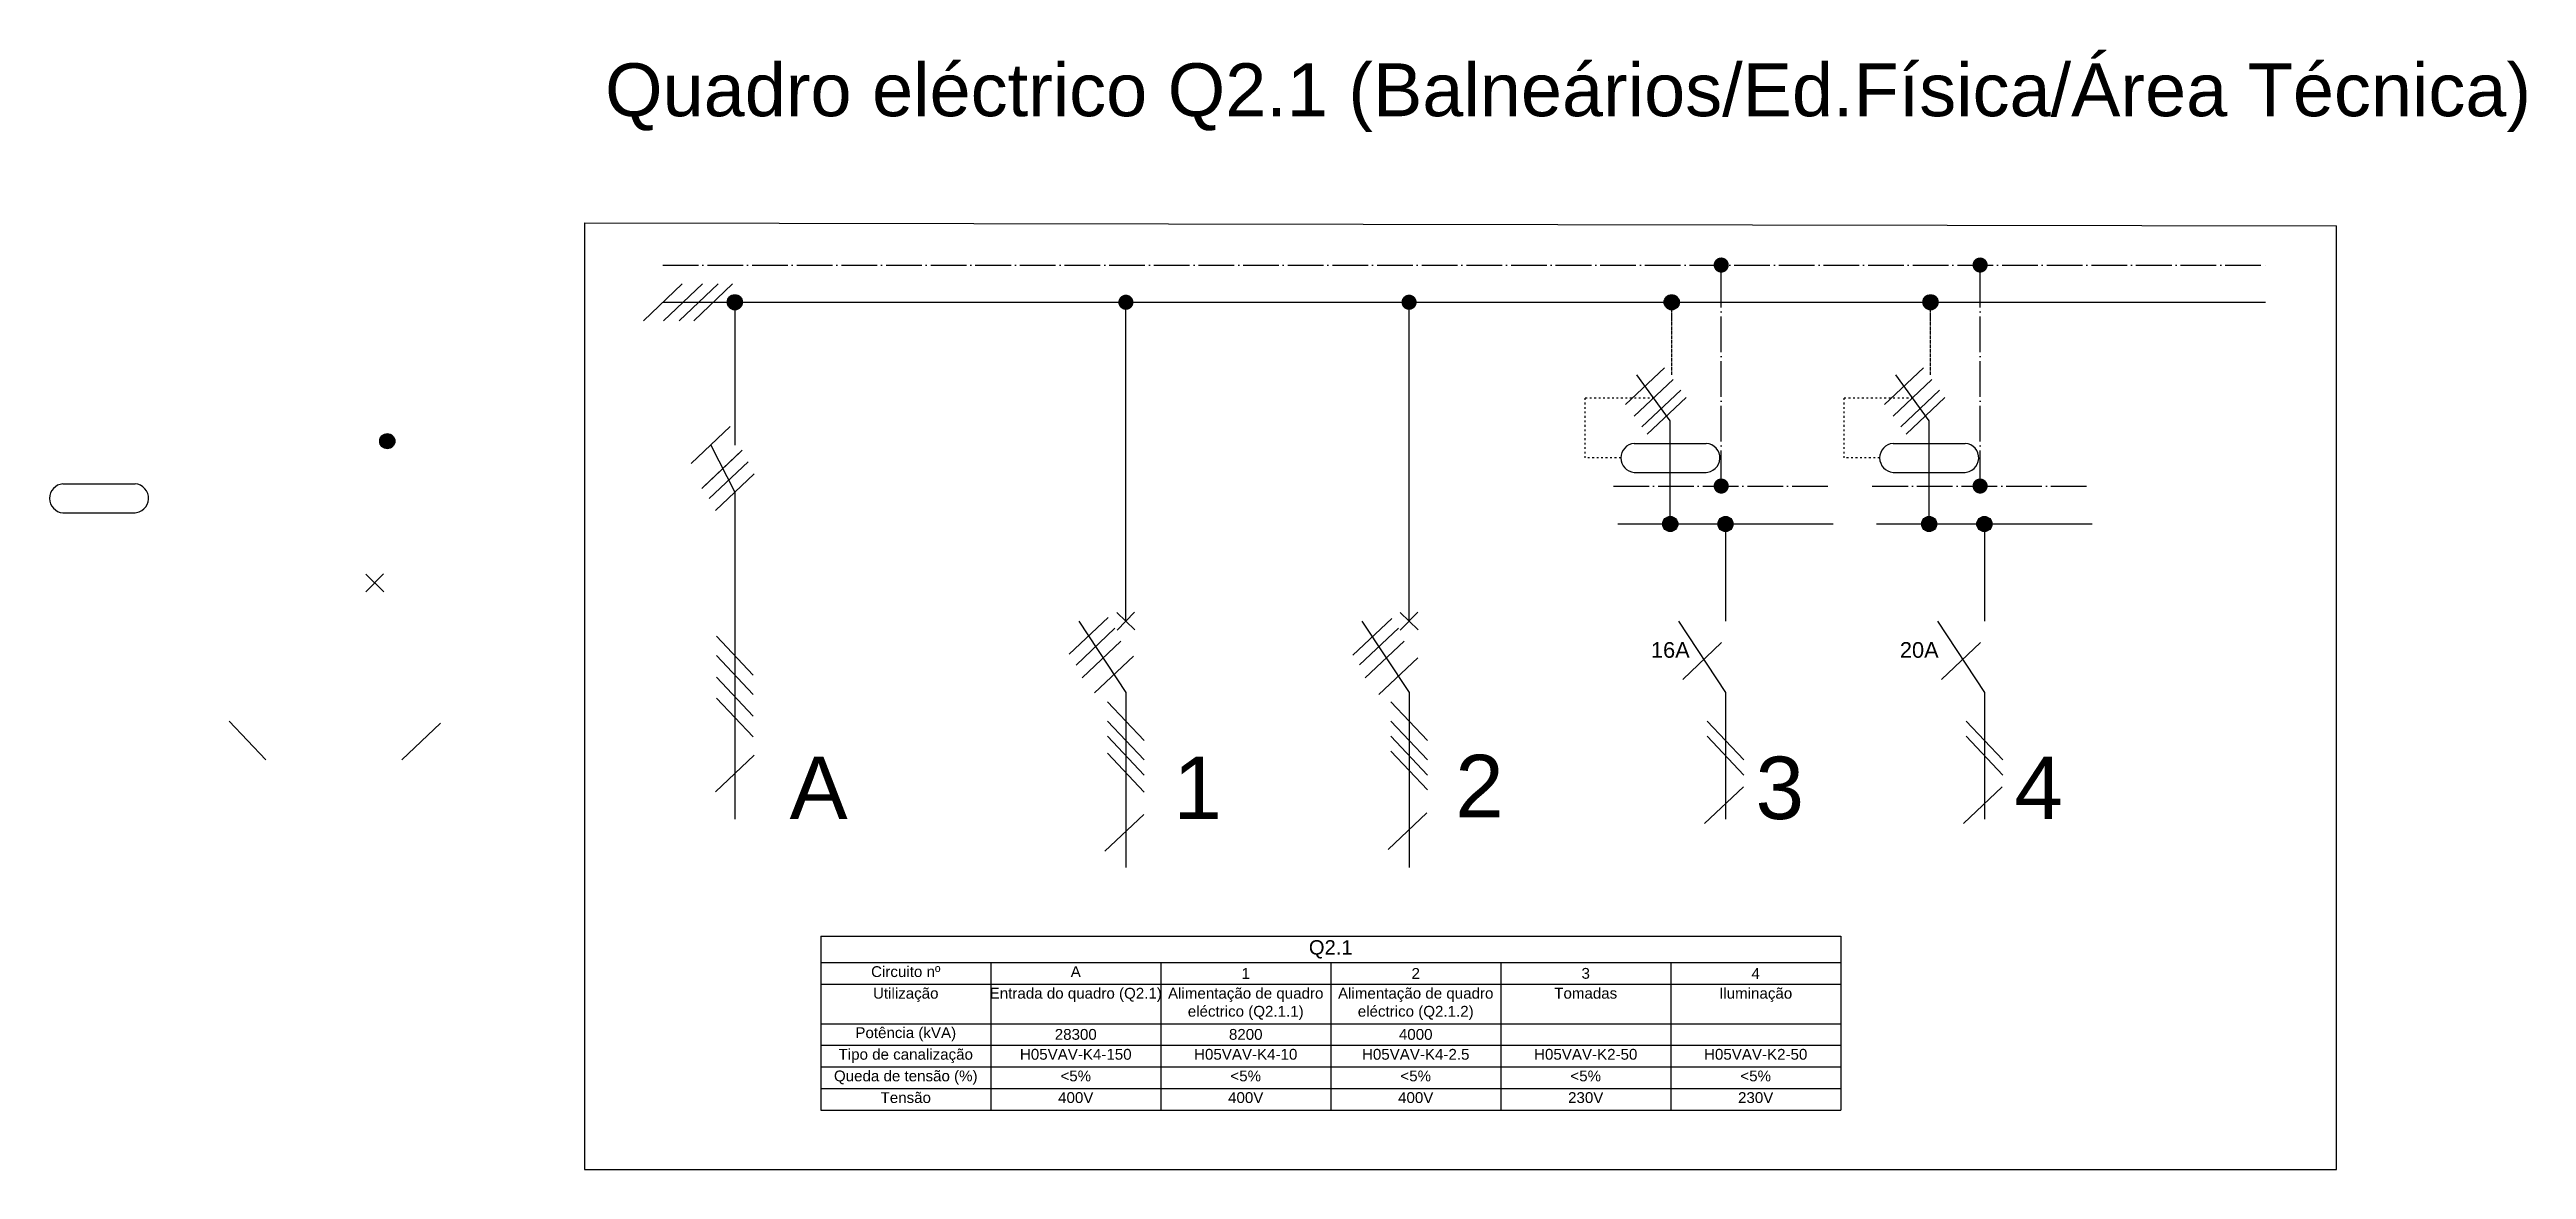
# Model space of a CAD drawing. Header units: millimetres. Extents: x 944 to 9273, y -683 to 3082.
import ezdxf

# ---------------------------------------------------------------- set-up
doc = ezdxf.new("R2010")
doc.units = ezdxf.units.MM
doc.linetypes.add('ACAD_ISO03W100', pattern=[30, 12, -18])
doc.linetypes.add('ACAD_ISO04W100', pattern=[30, 24, -3, 0, -3])
doc.styles.get("Standard").update_dxf_attribs({"font": 'arial.ttf'})

# ---------------------------------------------------------------- blocks, each defined once
blk = doc.blocks.new('*T1')
at = {"color": 0, "linetype": 'ByBlock', "lineweight": -2, "ltscale": 0.5, "transparency": 16777216}
for p, q in [((0, 0), (3429.4, 0)), ((0, 0), (0, -585.1)), ((3429.4, 0), (3429.4, -585.1)), ((0, -88.9), (3429.4, -88.9)), ((0, -161.6), (3429.4, -161.6)), ((571.6, -88.9), (571.6, -585.1)), ((1143.1, -88.9), (1143.1, -585.1)), ((1714.7, -88.9), (1714.7, -585.1)), ((2286.3, -88.9), (2286.3, -585.1)), ((2857.8, -88.9), (2857.8, -585.1)), ((0, -294.2), (3429.4, -294.2)), ((0, -366.9), (3429.4, -366.9)), ((0, -439.6), (3429.4, -439.6)), ((0, -512.4), (3429.4, -512.4)), ((0, -585.1), (3429.4, -585.1))]:
    blk.add_line(p, q, dxfattribs=at)
at = {"color": 0, "ltscale": 0.5, "transparency": 16777216}
for s, insert, char_height, width, attachment_point in [('Q2.1', (1714.7, -44.4), 48.49, 3405.173, 5), ('Circuito nº', (285.8, -101), 36.364, 547.327, 2), ('A', (857.4, -101), 36.4, 547.327, 2), ('1', (1428.9, -125.3), 36.4, 547.327, 5), ('2', (2000.5, -125.3), 36.4, 547.327, 5), ('3', (2572.1, -125.3), 36.4, 547.327, 5), ('4', (3143.6, -125.3), 36.4, 547.327, 5), ('Utilização', (285.8, -173.7), 36.36, 547.327, 2), ('Entrada do quadro (Q2.1)', (857.4, -173.7), 36.364, 547.327, 2), ('Alimentação de quadro eléctrico (Q2.1.1)', (1428.9, -173.7), 36.364, 547.327, 2), ('Alimentação de quadro eléctrico (Q2.1.2)', (2000.5, -173.7), 36.364, 547.327, 2), ('Tomadas', (2572.1, -173.7), 36.36, 547.327, 2), ('Iluminação', (3143.6, -173.7), 36.36, 547.327, 2), ('Potência (kVA)', (285.8, -306.3), 36.364, 547.327, 2), ('28300', (857.4, -330.5), 36.36, 547.327, 5), ('8200', (1428.9, -330.5), 36.36, 547.327, 5), ('4000', (2000.5, -330.5), 36.36, 547.327, 5), ('Tipo de canalização', (285.8, -379), 36.364, 547.327, 2), ('H05VAV-K4-150', (857.4, -379), 36.364, 547.327, 2), ('H05VAV-K4-10', (1428.9, -379), 36.364, 547.327, 2), ('H05VAV-K4-2.5', (2000.5, -379), 36.364, 547.327, 2), ('H05VAV-K2-50', (2572.1, -379), 36.364, 547.327, 2), ('H05VAV-K2-50', (3143.6, -379), 36.364, 547.327, 2), ('Queda de tensão (%)', (285.8, -451.7), 36.364, 547.327, 2), ('<5%', (857.4, -451.7), 36.36, 547.327, 2), ('<5%', (1428.9, -451.7), 36.36, 547.327, 2), ('<5%', (2000.5, -451.7), 36.36, 547.327, 2), ('<5%', (2572.1, -451.7), 36.36, 547.327, 2), ('<5%', (3143.6, -451.7), 36.36, 547.327, 2), ('Tensão', (285.8, -524.5), 36.36, 547.327, 2), ('400V', (857.4, -524.5), 36.36, 547.327, 2), ('400V', (1428.9, -524.5), 36.36, 547.327, 2), ('400V', (2000.5, -524.5), 36.36, 547.327, 2), ('230V', (2572.1, -524.5), 36.36, 547.327, 2), ('230V', (3143.6, -524.5), 36.36, 547.327, 2)]:
    blk.add_mtext(s, dxfattribs=dict(at, insert=insert, char_height=char_height, width=width, attachment_point=attachment_point))

msp = doc.modelspace()

# ---------------------------------------------------------------- hatches: boundary and pattern name
at = {"linetype": 'ACAD_ISO04W100', "ltscale": 0.5}
h = msp.add_hatch(color=1, dxfattribs=at)
h.dxf.hatch_style = 1
h.paths.add_polyline_path([(6539.7, 2357.2, 1), (6590.7, 2357.2, 1)])
h = msp.add_hatch(color=1, dxfattribs=at)
h.dxf.hatch_style = 1
h.paths.add_polyline_path([(7410.1, 2357.2, 1), (7461, 2357.2, 1)])
h = msp.add_hatch(color=1, dxfattribs=at)
h.dxf.hatch_style = 1
h.paths.add_polyline_path([(3223, 2232.1, 1), (3274, 2232.1, 1)])
h = msp.add_hatch(color=1, dxfattribs=at)
h.dxf.hatch_style = 1
h.paths.add_polyline_path([(4537.9, 2232.1, 1), (4588.8, 2232.1, 1)])
h = msp.add_hatch(color=1, dxfattribs=at)
h.dxf.hatch_style = 1
h.paths.add_polyline_path([(5490, 2232.1, 1), (5541, 2232.1, 1)])
h = msp.add_hatch(color=1, dxfattribs=at)
h.dxf.hatch_style = 1
h.paths.add_polyline_path([(6373.1, 2232.1, 1), (6424.1, 2232.1, 1)])
h = msp.add_hatch(color=1, dxfattribs=at)
h.dxf.hatch_style = 1
h.paths.add_polyline_path([(7243.4, 2232.1, 1), (7294.4, 2232.1, 1)])
h = msp.add_hatch(color=1, dxfattribs=at)
h.dxf.hatch_style = 1
h.paths.add_polyline_path([(2054.4, 1765.2, 1), (2105.4, 1765.2, 1)])
h = msp.add_hatch(color=1, dxfattribs=at)
h.dxf.hatch_style = 1
h.paths.add_polyline_path([(6539.7, 1614.2, 1), (6590.7, 1614.2, 1)])
h = msp.add_hatch(color=1, dxfattribs=at)
h.dxf.hatch_style = 1
h.paths.add_polyline_path([(7410.1, 1614.2, 1), (7461, 1614.2, 1)])
at = {"linetype": 'Continuous', "ltscale": 0.5}
h = msp.add_hatch(color=1, dxfattribs=at)
h.dxf.hatch_style = 1
h.paths.add_polyline_path([(6368.3, 1486.6, 1), (6419.3, 1486.6, 1)])
h = msp.add_hatch(color=1, dxfattribs=at)
h.dxf.hatch_style = 1
h.paths.add_polyline_path([(6554.2, 1486.6, 1), (6605.2, 1486.6, 1)])
h = msp.add_hatch(color=1, dxfattribs=at)
h.dxf.hatch_style = 1
h.paths.add_polyline_path([(7238.6, 1486.6, 1), (7289.6, 1486.6, 1)])
h = msp.add_hatch(color=1, dxfattribs=at)
h.dxf.hatch_style = 1
h.paths.add_polyline_path([(7424.5, 1486.6, 1), (7475.5, 1486.6, 1)])

# ---------------------------------------------------------------- linework, layer by layer
for p, q in [((2743.1, 2498.9), (2743.1, -683.3)), ((8634.3, -683.3), (8634.3, 2489.1))]:
    msp.add_line(p, q)
at = {"ltscale": 0.5}
for p, q in [((2743.1, 2498.9), (8634.3, 2489.1)), ((2743.1, -683.3), (8634.3, -683.3))]:
    msp.add_line(p, q, dxfattribs=at)
at = {"color": 3, "linetype": 'ACAD_ISO04W100', "ltscale": 5}
for p, q in [((3006.4, 2357.2), (8395.7, 2357.2)), ((6202.9, 1614.2), (6927.5, 1614.2)), ((7073.2, 1614.2), (7797.9, 1614.2))]:
    msp.add_line(p, q, dxfattribs=at)
at = {"color": 1, "linetype": 'ACAD_ISO04W100', "ltscale": 5}
for p, q in [((6565.2, 1614.2), (6565.2, 2357.2)), ((7435.6, 1614.2), (7435.6, 2357.2))]:
    msp.add_line(p, q, dxfattribs=at)
at = {"color": 2, "ltscale": 0.5}
for p, q in [((2941.1, 2170.2), (3071.7, 2293.9)), ((3008.7, 2170.2), (3139.3, 2293.9)), ((3061.8, 2170.2), (3192.4, 2293.9)), ((3110.4, 2170.2), (3241.1, 2293.9)), ((6374.4, 2011.8), (6243.7, 1888.2)), ((7244.7, 2011.8), (7114.1, 1888.2)), ((6403, 1972.6), (6272.3, 1849)), ((6428.8, 1937.1), (6298.2, 1813.5)), ((7273.3, 1972.6), (7142.7, 1849)), ((7299.2, 1937.1), (7168.5, 1813.5)), ((6447, 1912.2), (6316.4, 1788.5)), ((7317.3, 1912.2), (7186.7, 1788.5)), ((3101.9, 1690.4), (3232.6, 1814)), ((3267.8, 1729.7), (3137.1, 1606.1)), ((3142.6, 1611.3), (3273.2, 1734.9)), ((3162.7, 1572.1), (3293.3, 1695.8)), ((989.3, 1621.6), (1231.7, 1621.6)), ((3183.2, 1532.2), (3313.9, 1655.8)), ((989.3, 1524.3), (1231.7, 1524.3)), ((2007.5, 1318), (2067.9, 1259.1)), ((2067.1, 1318.7), (2008.3, 1258.4)), ((4503.3, 1172.2), (4372.6, 1048.5)), ((4533.2, 1189.5), (4593.5, 1130.6)), ((4592.8, 1190.2), (4533.9, 1129.9)), ((5457.2, 1169.3), (5326.6, 1045.7)), ((5485.3, 1189.5), (5545.6, 1130.6)), ((5544.9, 1190.2), (5486, 1129.9)), ((3310.4, 978.9), (3186.7, 1109.6)), ((4526.4, 1136.3), (4395.7, 1012.6)), ((4546.7, 1093), (4416, 969.4)), ((5480, 1136.6), (5349.3, 1013)), ((5498.8, 1093), (5368.1, 969.4)), ((6566.4, 1087.8), (6435.8, 964.2)), ((7436.8, 1087.8), (7306.1, 964.2)), ((3310.4, 913.6), (3186.7, 1044.3)), ((4588.9, 1042.5), (4458.2, 918.9)), ((5544.9, 1036.6), (5414.3, 913)), ((3310.4, 841), (3186.7, 971.6)), ((3310.4, 770.6), (3186.7, 901.2)), ((4625.2, 758.6), (4501.5, 889.3)), ((5577.3, 758.6), (5453.7, 889.3)), ((1671.6, 693.3), (1548, 824)), ((2128.6, 693.3), (2259.2, 816.9)), ((4625.2, 693.3), (4501.5, 824)), ((4625.2, 642.2), (4501.5, 772.9)), ((5577.3, 693.3), (5453.7, 824)), ((5577.3, 642.2), (5453.7, 772.9)), ((6641.5, 693.3), (6517.9, 824)), ((6641.5, 642.2), (6517.9, 772.9)), ((7511.9, 693.3), (7388.2, 824)), ((7511.9, 642.2), (7388.2, 772.9)), ((3183.2, 586), (3313.9, 709.6)), ((4625.2, 585.6), (4501.5, 716.2)), ((5577.3, 592.7), (5453.7, 723.4)), ((6639.6, 603.3), (6508.9, 479.6)), ((7509.9, 603.3), (7379.2, 479.6)), ((4623.2, 510.5), (4492.6, 386.9)), ((5575.3, 515.7), (5444.7, 392))]:
    msp.add_line(p, q, dxfattribs=at)
at = {"color": 4, "linetype": 'Continuous', "ltscale": 5}
msp.add_line((3006.4, 2232.1), (8395.7, 2232.1), dxfattribs=at)
at = {"color": 1, "linetype": 'Continuous', "ltscale": 0.5}
for p, q in [((3248.5, 2232.1), (3248.5, 1752.2)), ((6393.8, 1486.6), (6393.8, 1833.7)), ((7264.1, 1486.6), (7264.1, 1833.7)), ((3167.3, 1752.2), (3248.5, 1594)), ((3248.5, 1594), (3248.5, 494.6)), ((6579.7, 1486.6), (6579.7, 1160.1)), ((7450, 1486.6), (7450, 1160.1)), ((4405.1, 1160.1), (4563.4, 920.5)), ((5357.2, 1160.1), (5515.5, 920.5)), ((6421.4, 1160.1), (6579.7, 920.5)), ((7291.8, 1160.1), (7450, 920.5)), ((4563.4, 920.5), (4563.4, 331.3)), ((5515.5, 920.5), (5515.5, 331.3)), ((6579.7, 920.5), (6579.7, 494.6)), ((7450, 920.5), (7450, 494.6))]:
    msp.add_line(p, q, dxfattribs=at)
at = {"color": 1, "ltscale": 0.5}
for p, q in [((4563.4, 1160.1), (4563.4, 2232.1)), ((5515.5, 1160.1), (5515.5, 2232.1)), ((6393.8, 1833.7), (6281.5, 1987.8)), ((7264.1, 1833.7), (7151.8, 1987.8)), ((6272.6, 1757.5), (6515, 1757.5)), ((7142.9, 1757.5), (7385.3, 1757.5)), ((6272.6, 1660.2), (6515, 1660.2)), ((7142.9, 1660.2), (7385.3, 1660.2))]:
    msp.add_line(p, q, dxfattribs=at)
at = {"color": 1, "linetype": 'ACAD_ISO04W100', "ltscale": 0.5}
for p, q in [((6398.6, 1987.8), (6398.6, 2232.1)), ((7268.9, 1987.8), (7268.9, 2232.1))]:
    msp.add_line(p, q, dxfattribs=at)
at = {"color": 1, "linetype": 'ACAD_ISO03W100', "ltscale": 0.5}
for p, q in [((6108.1, 1708.8), (6108.1, 1910.8)), ((6108.1, 1910.8), (6337.7, 1910.8)), ((6978.4, 1708.8), (6978.4, 1910.8)), ((6978.4, 1910.8), (7208, 1910.8)), ((6227.5, 1708.8), (6108.1, 1708.8)), ((7097.8, 1708.8), (6978.4, 1708.8))]:
    msp.add_line(p, q, dxfattribs=at)
at = {"color": 4, "linetype": 'Continuous'}
for p, q in [((6579.7, 1486.6), (6217.4, 1486.6)), ((6942, 1486.6), (6579.7, 1486.6)), ((7450, 1486.6), (7087.7, 1486.6)), ((7812.4, 1486.6), (7450, 1486.6))]:
    msp.add_line(p, q, dxfattribs=at)
at = {"color": 1, "ltscale": 0.5}
for centre in [(3248.5, 2232.1), (6398.6, 2232.1), (7268.9, 2232.1), (2079.9, 1765.2)]:
    msp.add_circle(centre, 25.5, dxfattribs=at)
at = {"color": 1, "linetype": 'Continuous', "ltscale": 0.5}
for centre in [(6393.8, 1486.6), (6579.7, 1486.6), (7264.1, 1486.6), (7450, 1486.6)]:
    msp.add_circle(centre, 25.5, dxfattribs=at)
at = {"color": 1, "ltscale": 0.5}
for centre, radius, start, end in [((6276.3, 1708.8), 48.8, 94.37013, 265.62987), ((6511.9, 1708.9), 48.7, 267.9334, 86.30006), ((7146.6, 1708.8), 48.8, 94.37013, 265.62987), ((7382.2, 1708.9), 48.7, 267.9334, 86.30006)]:
    msp.add_arc(centre, radius, start, end, dxfattribs=at)
at = {"color": 2, "ltscale": 0.5}
for centre, radius, start, end in [((993, 1572.9), 48.8, 94.37013, 265.62987), ((1228.6, 1573), 48.7, 267.9334, 86.30006)]:
    msp.add_arc(centre, radius, start, end, dxfattribs=at)

# ---------------------------------------------------------------- block references
msp.add_blockref('*T1', (3537.4, 101))

# ---------------------------------------------------------------- texts
for s, height, p in [('Quadro eléctrico Q2.1 (Balneários/Ed.Física/Área Técnica)', 177.852, (2812.3, 2857.5)), ('16A', 52.47, (6328.7, 1037)), ('20A', 52.47, (7165.8, 1037)), ('A', 209.9, (3432.4, 494.6)), ('1', 209.9, (4723, 494.6)), ('2', 209.9, (5670.8, 500.7)), ('3', 209.9, (6680.5, 494.6)), ('4', 209.9, (7550.8, 494.6))]:
    msp.add_text(s, height=height).set_placement(p)

doc.saveas('drawing.dxf')
